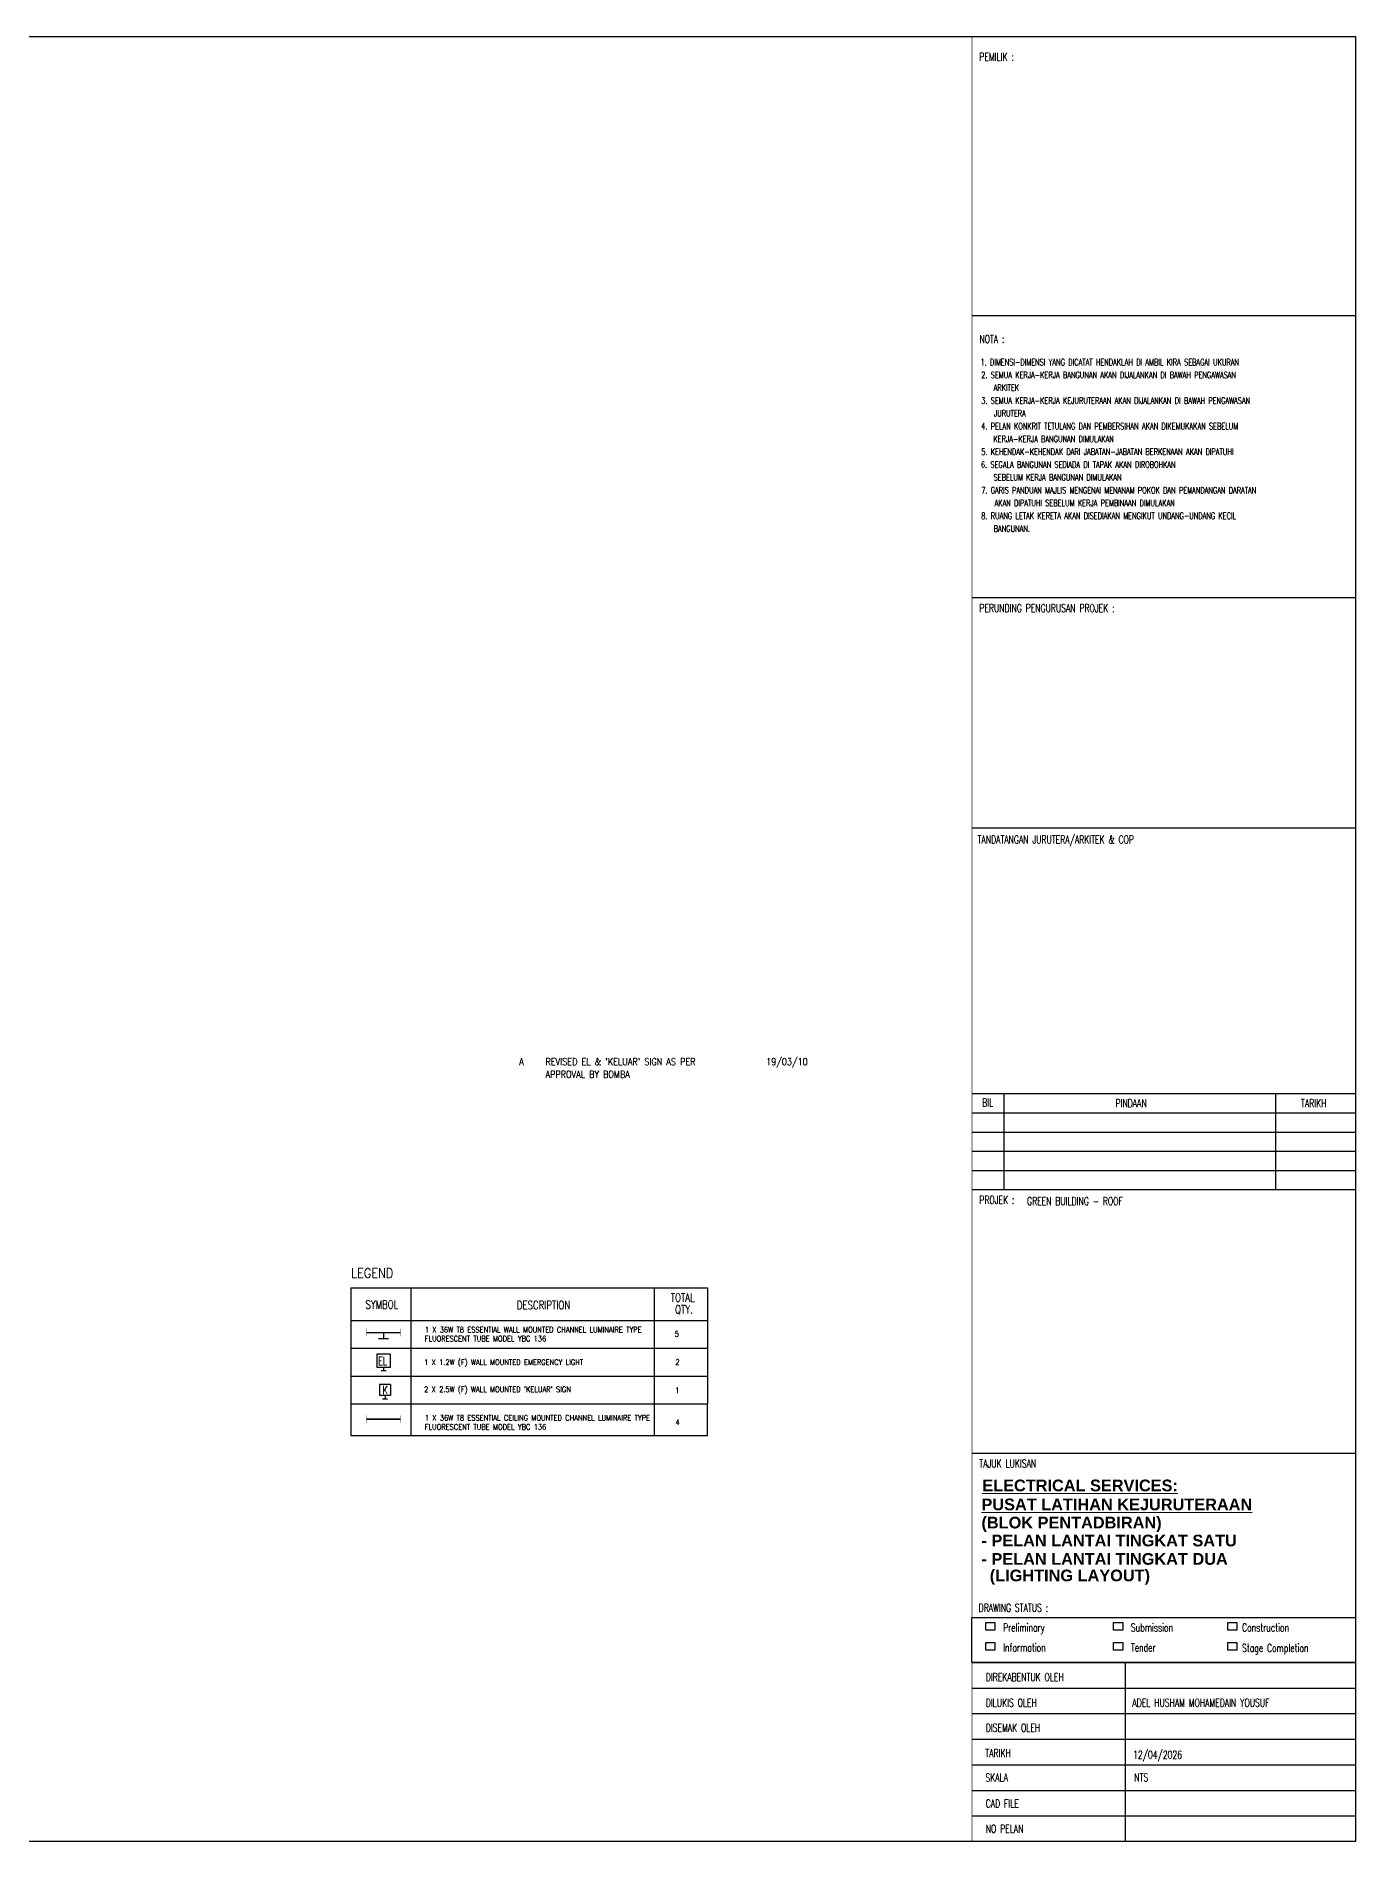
# Model space of a CAD drawing. Header units: inches. Extents: x -86493719 to 430035, y 21644 to 1519532.
# Drawn here: x 382602 to 430035, y 21939 to 86825 of the extents above; entities that cross this region are included whole.
import ezdxf

# ---------------------------------------------------------------- set-up
doc = ezdxf.new("R2010")
doc.units = ezdxf.units.IN
doc.header["$MEASUREMENT"] = 0
for name, color, linetype in [('9', 7, 'Continuous'), ('dmension', 4, 'Continuous'), ('dxt_text', 4, 'Continuous'), ('ELECT', 6, 'Continuous'), ('FF-TEXT', 7, 'Continuous'), ('FITTING', 40, 'Continuous'), ('t.block', 4, 'Continuous')]:
    doc.layers.add(name, color=color, linetype=linetype)
doc.layers.add('line', color=8, linetype='Continuous', lineweight=9)
doc.layers.add('TEXT', color=8, linetype='Continuous', lineweight=20)
doc.styles.add('LAILA', font='romans.shx', dxfattribs={"width": 0.85})
doc.styles.add('ROMANS', font='romans.shx', dxfattribs={"width": 0.5, "height": 400})
doc.styles.add('SANSSERIFBOLD', font='sasb____.pfb', dxfattribs={"height": 12})
doc.styles.add('TEXT25', font='SIMPLEX.shx', dxfattribs={"width": 0.7, "height": 62.5})

# ---------------------------------------------------------------- blocks, each defined once
blk = doc.blocks.new('1 X 8W EL')
at = {"layer": 'ELECT', "color": 6}
for p, q in [((-240, 240), (-240, -240)), ((240, 240), (-240, 240)), ((240, 240), (240, -240)), ((240, -240), (-240, -240))]:
    blk.add_line(p, q, dxfattribs=at)
at = {"layer": 'ELECT', "color": 6, "style": 'ROMANS', "width": 0.7}
blk.add_text('EL', height=300, dxfattribs=at).set_placement((-196, -156))
blk = doc.blocks.new('1 X8 W WALL EL')
at = {"layer": 'FITTING', "color": 6}
for p, q in [((-91, 0), (91, 0)), ((0, 110), (0, 0))]:
    blk.add_line(p, q, dxfattribs=at)
at = {"layer": 'dxt_text'}
blk.add_blockref('1 X 8W EL', (0, 350), dxfattribs=at)
blk = doc.blocks.new('1 X 36 W WALL')
at = {"layer": 'FITTING', "color": 3}
for p, q in [((0, 0), (0, -220)), ((182, -220), (-182, -220))]:
    blk.add_line(p, q, dxfattribs=at)
for points, const_width in [([(-610, 0), (610, 0)], 54.6), ([(-610, -138), (-610, 138)], 10.9), ([(610, -138), (610, 138)], 10.9)]:
    blk.add_lwpolyline(points, dxfattribs=dict(at, const_width=const_width))
blk = doc.blocks.new('1 X 8W KELUAR')
at = {"layer": 'ELECT', "color": 5}
for p, q in [((-160, 161), (-160, -240)), ((240, 161), (-160, 161)), ((240, 160), (240, -240)), ((240, -240), (-160, -240))]:
    blk.add_line(p, q, dxfattribs=at)
at = {"layer": 'ELECT', "color": 5, "style": 'ROMANS', "width": 0.7}
blk.add_text('K', height=300, dxfattribs=at).set_placement((-50, -185))
blk = doc.blocks.new('YBC 1X36')
at = {"layer": 'FITTING', "color": 3}
for points, const_width in [([(-610, 0), (610, 0)], 54.6), ([(-610, 138), (-610, -138)], 10.9), ([(610, 138), (610, -138)], 10.9)]:
    blk.add_lwpolyline(points, dxfattribs=dict(at, const_width=const_width))

msp = doc.modelspace()

# ---------------------------------------------------------------- linework, layer by layer
for p, q in [((393909, 37676), (393909, 36547)), ((396065, 37676), (396065, 36547)), ((404816, 37676), (404816, 36547)), ((406737, 36547), (406737, 37676)), ((393909, 36547), (406737, 36547))]:
    msp.add_line(p, q)
at = {"layer": '9', "color": 7}
msp.add_line((417377, 48825), (417377, 45376), dxfattribs=at)
at = {"layer": 'dmension', "ltscale": 100, "const_width": 23}
msp.add_lwpolyline([(416234, 86813), (416234, 21950), (430024, 21950), (430024, 86813), (416234, 86813)], dxfattribs=at)
at = {"layer": 'dxt_text'}
for points in [[(416731, 29549), (416731, 29820), (417061, 29820), (417061, 29549)], [(421326, 29820), (421655, 29820), (421655, 29549), (421326, 29549)], [(421326, 29549), (421326, 29820), (421655, 29820), (421655, 29549)], [(425428, 29549), (425428, 29820), (425757, 29820), (425757, 29549)], [(416731, 29100), (417061, 29100), (417061, 28829), (416731, 28829)], [(416731, 28829), (416731, 29100), (417061, 29100), (417061, 28829)], [(421326, 28829), (421326, 29100), (421655, 29100), (421655, 28829)], [(425428, 28829), (425428, 29100), (425757, 29100), (425757, 28829)]]:
    msp.add_lwpolyline(points, close=True, dxfattribs=at)
at = {"layer": 'ELECT', "color": 7}
for p, q in [((393909, 41847), (393909, 37676)), ((393909, 41847), (406737, 41847)), ((406737, 41847), (406737, 37676)), ((393909, 40676), (406737, 40676)), ((393909, 39676), (406737, 39676)), ((393909, 38676), (406737, 38676)), ((393909, 37676), (406737, 37676))]:
    msp.add_line(p, q, dxfattribs=at)
at = {"layer": 'FF-TEXT'}
for p, q in [((396065, 41847), (396065, 37676)), ((404816, 41847), (404816, 37676))]:
    msp.add_line(p, q, dxfattribs=at)
at = {"layer": 'FITTING', "color": 5}
for p, q in [((395053, 37862), (395234, 37862)), ((395144, 37973), (395144, 37862))]:
    msp.add_line(p, q, dxfattribs=at)
at = {"layer": 't.block', "color": 7, "linetype": 'Continuous'}
for p, q in [((430024, 86813), (430024, 21950)), ((416234, 48825), (430024, 48825)), ((427148, 48825), (427148, 45376)), ((416234, 48135), (430024, 48135)), ((416234, 47445), (430024, 47445)), ((416234, 46755), (430024, 46755)), ((416234, 46066), (430024, 46066)), ((416234, 45376), (430024, 45376)), ((416234, 35903), (430024, 35903)), ((416234, 28388), (430024, 28388)), ((421742, 28388), (421742, 21950)), ((416234, 27468), (430024, 27468)), ((416234, 26549), (430024, 26549)), ((416234, 25629), (430024, 25629)), ((416234, 24709), (430024, 24709)), ((416234, 23790), (430024, 23790)), ((416234, 22870), (430024, 22870))]:
    msp.add_line(p, q, dxfattribs=at)
at = {"layer": 't.block', "color": 7}
for p, q in [((430031, 76775), (416236, 76775)), ((430031, 66641), (416236, 66641)), ((430031, 58369), (416236, 58369))]:
    msp.add_line(p, q, dxfattribs=at)
at = {"layer": 't.block', "color": 7, "ltscale": 0.5}
msp.add_lwpolyline([(430024, 21950), (335168, 21950), (335168, 86813), (430024, 86813)], close=True, dxfattribs=at)
at = {"layer": 't.block', "color": 7, "linetype": 'Continuous'}
msp.add_lwpolyline([(416232, 29996), (430024, 29996), (430024, 28388), (416232, 28388)], close=True, dxfattribs=at)

# ---------------------------------------------------------------- block references
at = {"layer": 'dxt_text'}
for name, p in [('1 X8 W WALL EL', (395089, 38871)), ('YBC 1X36', (395083, 37129))]:
    msp.add_blockref(name, p, dxfattribs=at)
at = {"layer": 'dxt_text', "color": 5}
msp.add_blockref('1 X 8W KELUAR', (395104, 38213), dxfattribs=at)
at = {"layer": 'FITTING'}
msp.add_blockref('1 X 36 W WALL', (395089, 40237), dxfattribs=at)

# ---------------------------------------------------------------- texts
at = {"color": 7, "style": 'ROMANS', "width": 0.85}
for s, p in [('A', (399964, 49851)), ("REVISED EL & 'KELUAR' SIGN AS PER ", (400910, 49851)), ('19/03/10', (408840, 49851)), ('APPROVAL BY BOMBA', (400910, 49393))]:
    msp.add_text(s, height=250, dxfattribs=at).set_placement(p)
at = {"layer": 'dxt_text', "style": 'TEXT25', "width": 0.7}
for s, height, p in [('PEMILIK :', 287.5, (416502, 85939)), ('NOTA :', 287.5, (416505, 75797)), ('PERUNDING PENGURUSAN PROJEK :', 287.51, (416503, 66127)), ('TANDATANGAN JURUTERA/ARKITEK & COP', 287.51, (416441, 57811)), ('BIL', 287.5, (416602, 48362)), ('PINDAAN', 287.5, (421394, 48337)), ('TARIKH', 287.5, (428064, 48337)), ('PROJEK :', 287.5, (416502, 44862)), ('GREEN BUILDING - ROOF', 287.51, (418215, 44819)), ('TAJUK LUKISAN', 287.51, (416502, 35389)), ('DIREKABENTUK OLEH', 287.51, (416732, 27715)), ('DILUKIS OLEH', 287.51, (416732, 26795)), ('ADEL HUSHAM MOHAMEDAIN YOUSUF', 287.51, (422002, 26795)), ('DISEMAK OLEH', 287.51, (416732, 25895)), ('TARIKH ', 287.5, (416720, 24987)), ('12/04/2026', 287.5, (422026, 24924)), ('SKALA ', 287.5, (416720, 24103)), ('NTS', 287.5, (422072, 24113)), ('CAD FILE ', 287.5, (416732, 23173)), ('NO PELAN', 287.5, (416732, 22268))]:
    msp.add_text(s, height=height, dxfattribs=at).set_placement(p)
at = {"layer": 'dxt_text', "color": 1, "insert": (393924, 42552), "char_height": 350, "attachment_point": 1, "style": 'LAILA'}
msp.add_mtext_dynamic_manual_height_columns('LEGEND', width=2937.88, gutter_width=1750, heights=[0], dxfattribs=at)
at = {"layer": 'dxt_text', "attachment_point": 1, "style": 'TEXT25'}
for s, insert, char_height in [('DRAWING STATUS :', (416478, 30494), 287.51), ('Preliminary', (417355, 29783), 287.51), ('Submission', (421949, 29783), 287.5), ('Construction', (425944, 29783), 287.51), ('Information', (417355, 29064), 287.51), ('Tender', (421949, 29064), 287.5), ('Stage Completion', (425944, 29051), 287.51)]:
    msp.add_mtext(s, dxfattribs=dict(at, insert=insert, char_height=char_height))
at = {"layer": 'ELECT', "color": 1, "style": 'ROMANS', "width": 0.75}
for s, p in [('TOTAL', (405411, 41349)), ('SYMBOL', (394439, 41098)), ('DESCRIPTION', (399881, 41079)), ('QTY.', (405569, 40922))]:
    msp.add_text(s, height=300, dxfattribs=at).set_placement(p)
at = {"layer": 'ELECT', "color": 7, "style": 'ROMANS', "width": 0.75}
for s, p in [('1 X 36W T8 ESSENTIAL WALL MOUNTED CHANNEL LUMINAIRE TYPE ', (396570, 40241)), ('5', (405553, 40089)), ('FLUORESCENT TUBE MODEL YBC 136', (396570, 39924)), ('1 X 1.2W (F) WALL MOUNTED EMERGENCY LIGHT', (396548, 39075)), ('2', (405576, 39086)), ("2 X 2.5W (F) WALL MOUNTED 'KELUAR' SIGN", (396548, 38099)), ('1', (405571, 38062)), ('1 X 36W T8 ESSENTIAL CEILING MOUNTED CHANNEL LUMINAIRE TYPE  ', (396572, 37076)), ('4', (405583, 36919)), ('FLUORESCENT TUBE MODEL YBC 136', (396572, 36750))]:
    msp.add_text(s, height=200, dxfattribs=at).set_placement(p)
at = {"layer": 'line', "color": 6, "style": 'ROMANS', "width": 0.75}
for s, height, p in [('1. DIMENSI-DIMENSI YANG DICATAT HENDAKLAH DI AMBIL KIRA SEBAGAI UKURAN', 230.01, (416542, 74994)), ('2. SEMUA KERJA-KERJA BANGUNAN AKAN DIJALANKAN DI BAWAH PENGAWASAN ', 230.01, (416572, 74534)), ('ARKITEK', 230, (417015, 74074)), ('3. SEMUA KERJA-KERJA KEJURUTERAAN AKAN DIJALANKAN DI BAWAH PENGAWASAN ', 230.01, (416572, 73613)), ('JURUTERA', 230, (417027, 73153)), ('4. PELAN KONKRIT TETULANG DAN PEMBERSIHAN AKAN DIKEMUKAKAN SEBELUM ', 230.01, (416572, 72693)), ('KERJA-KERJA BANGUNAN DIMULAKAN', 230.01, (417008, 72233)), ('6. SEGALA BANGUNAN SEDIADA DI TAPAK AKAN DIROBOHKAN', 230.01, (416562, 71313)), ('5. KEHENDAK-KEHENDAK DARI JABATAN-JABATAN BERKENAAN AKAN DIPATUHI', 230.01, (416572, 71773)), ('SEBELUM KERJA BANGUNAN DIMULAKAN', 230.01, (417017, 70852)), ('7. GARIS PANDUAN MAJLIS MENGENAI MENANAM POKOK DAN PEMANDANGAN DARATAN ', 230.01, (416572, 70392)), ('AKAN DIPATUHI SEBELUM KERJA PEMBINAAN DIMULAKAN', 230.01, (417048, 69932)), ('8. RUANG LETAK KERETA AKAN DISEDIAKAN MENGIKUT UNDANG-UNDANG KECIL ', 230.01, (416572, 69472)), ('BANGUNAN.', 230, (417018, 69012))]:
    msp.add_text(s, height=height, rotation=0, dxfattribs=at).set_placement(p)
at = {"layer": 'TEXT', "linetype": 'ByBlock', "style": 'SANSSERIFBOLD'}
for s, p in [('%%UELECTRICAL SERVICES:', (416607, 34537)), ('%%UPUSAT LATIHAN KEJURUTERAAN', (416578, 33855)), ('(BLOK PENTADBIRAN)', (416578, 33203)), ('- PELAN LANTAI TINGKAT SATU', (416578, 32558)), ('- PELAN LANTAI TINGKAT DUA', (416578, 31897)), ('(LIGHTING LAYOUT)', (416876, 31303))]:
    msp.add_text(s, height=419.4, dxfattribs=at).set_placement(p)

doc.saveas('drawing.dxf')
